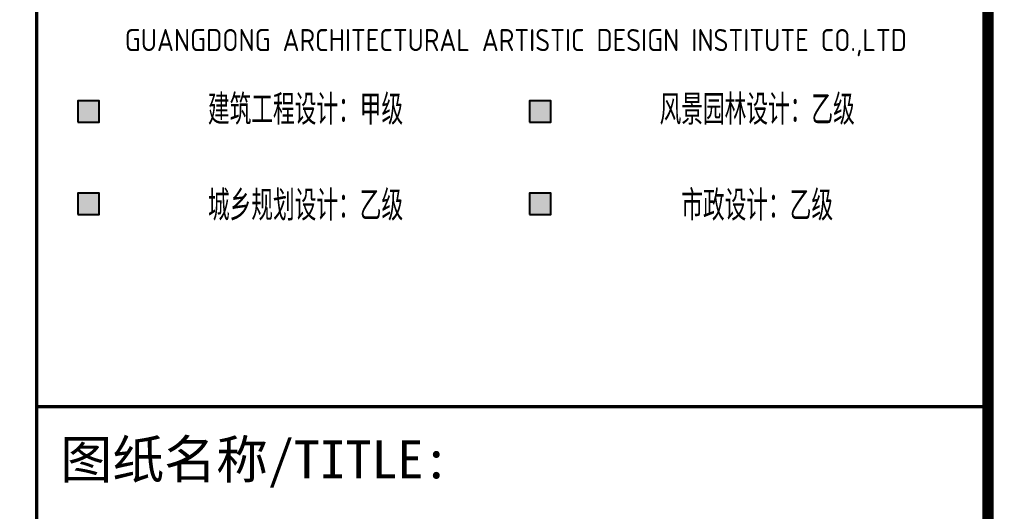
# Model space of a CAD drawing. Extents: x -737978 to 768813, y -372247 to 1140308.
# Drawn here: x 238591 to 251800, y -112749 to -106082 of the extents above; entities that cross this region are included whole.
import ezdxf
from ezdxf.enums import TextEntityAlignment as Align

# ---------------------------------------------------------------- set-up
doc = ezdxf.new("R2010")
doc.units = 0
doc.header["$LTSCALE"] = 10
doc.header["$MEASUREMENT"] = 0
doc.layers.get('0').update_dxf_attribs({"linetype": 'CONTINUOUS'})
doc.layers.add('PUB_TITLE', color=4, linetype='CONTINUOUS')
doc.styles.add('-仿宋_GB2312', font='GBENOR.shx', dxfattribs={"bigfont": 'GBCBIG.shx'})
doc.styles.add('-宋体', font='', dxfattribs={"width": 0.8})
doc.styles.get('-宋体').set_extended_font_data('SimSun')

# ---------------------------------------------------------------- blocks, each defined once
blk = doc.blocks.new('TQ1')
at = {"layer": 'PUB_TITLE'}
for points in [[(-49459.9, -394766.4), (-49459.9, -394631.4), (-49594.9, -394631.4), (-49594.9, -394766.4)], [(-46611.5, -394766.4), (-46611.5, -394631.4), (-46746.5, -394631.4), (-46746.5, -394766.4)], [(-49459.9, -395349), (-49459.9, -395214), (-49594.9, -395214), (-49594.9, -395349)], [(-46611.5, -395349), (-46611.5, -395214), (-46746.5, -395214), (-46746.5, -395349)]]:
    blk.add_hatch(color=7, dxfattribs=at).paths.add_polyline_path(points)
at = {"layer": 'PUB_TITLE', "const_width": 20}
for points in [[(-49854.8, -378413.9), (-49854.8, -418454.8)], [(-49854.8, -396558.8), (-43854.8, -396558.8)]]:
    blk.add_lwpolyline(points, dxfattribs=at)
at = {"layer": 'PUB_TITLE', "color": 7}
for points in [[(-49594.9, -394766.4), (-49459.9, -394766.4), (-49459.9, -394631.4), (-49594.9, -394631.4)], [(-46746.5, -394766.4), (-46611.5, -394766.4), (-46611.5, -394631.4), (-46746.5, -394631.4)], [(-49594.9, -395349), (-49459.9, -395349), (-49459.9, -395214), (-49594.9, -395214)], [(-46746.5, -395349), (-46611.5, -395349), (-46611.5, -395214), (-46746.5, -395214)]]:
    blk.add_lwpolyline(points, close=True, dxfattribs=at)
at = {"color": 7, "style": '-仿宋_GB2312'}
blk.add_text('GUANGDONG ARCHITECTURAL ARTISTIC DESIGN INSTITUTE CO.,LTD', height=139.308, dxfattribs=at).set_placement((-46832.3, -394319), align=Align.CENTER)
at = {"layer": 'PUB_TITLE', "color": 7, "style": '-仿宋_GB2312'}
for s, p in [('建筑工程设计：甲级', (-48158.7, -394782.7)), ('风景园林设计：乙级', (-45310.3, -394782.7)), ('城乡规划设计：乙级', (-48158.7, -395386.5)), ('市政设计：乙级', (-45310.3, -395386.5))]:
    blk.add_text(s, height=190, dxfattribs=at).set_placement(p, align=Align.CENTER)
at = {"layer": 'PUB_TITLE', "style": '-宋体'}
blk.add_text('图纸名称/TITLE:', height=240, dxfattribs=at).set_placement((-49704.8, -397011.1))

msp = doc.modelspace()

# ---------------------------------------------------------------- linework, layer by layer
at = {"layer": 'PUB_TITLE', "const_width": 150}
msp.add_lwpolyline([(99324.9, -158410.6), (251724.9, -158410.6), (251724.9, -72310.6), (99324.9, -72310.6)], close=True, dxfattribs=at)

# ---------------------------------------------------------------- block references
at = {"xscale": 2.15028113370122, "yscale": 2.15028113370122, "zscale": 2.15028113370122}
msp.add_blockref('TQ1', (346024.9, 741385.6), dxfattribs=at)

doc.saveas('drawing.dxf')
